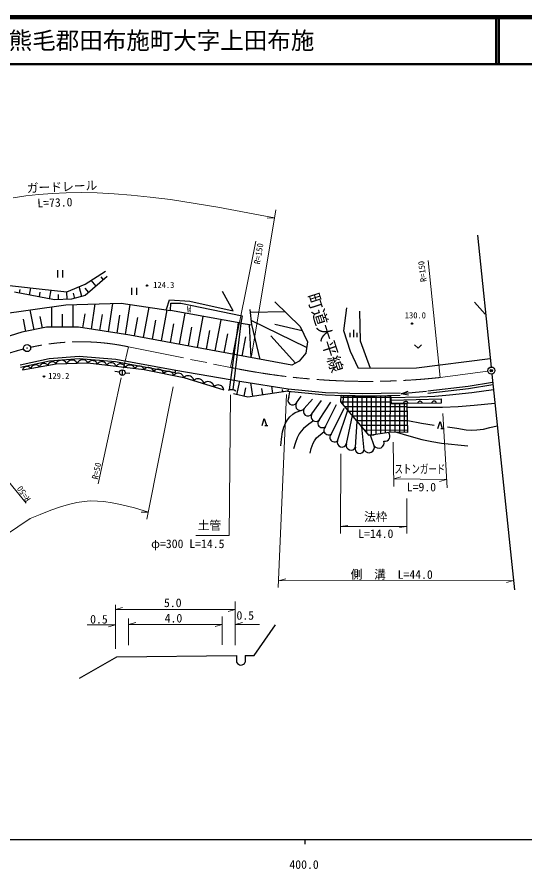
# Model space of a CAD drawing. Units: millimetres, scale not verified. Extents: x 40000 to 680000, y 20000 to 380000.
# Drawn here: x 406793 to 514837, y 198715 to 380000 of the extents above; entities that cross this region are included whole.
import ezdxf
from ezdxf.enums import TextEntityAlignment as Align

# ---------------------------------------------------------------- set-up
doc = ezdxf.new("R2010")
doc.units = ezdxf.units.MM
doc.header["$LTSCALE"] = 1000
doc.header["$PDMODE"] = 32
doc.header["$PDSIZE"] = 500
doc.linetypes.add('CHAIN', pattern=[18.5, 12, -1.5, 3.5, -1.5])
for name, color, linetype, lineweight in [('M-BGD', 7, 'Continuous', 25), ('M-BMK', 2, 'CHAIN', 13), ('M-BMK-OTRS', 5, 'Continuous', 25), ('M-BMK-SRVR', 3, 'Continuous', 25), ('M-STR-HTXT', 7, 'Continuous', 13), ('M-TTL', 2, 'Continuous', 140), ('M-TTL-BAND', 7, 'Continuous', 25), ('M-TTL-LINE', 7, 'Continuous', 50)]:
    doc.layers.add(name, color=color, linetype=linetype, lineweight=lineweight)
for name, color, linetype in [('M-BMK-HTXT', 7, 'Continuous'), ('M-OTRS', 6, 'Continuous'), ('M-TTL-TXT', 7, 'Continuous')]:
    doc.layers.add(name, color=color, linetype=linetype)
doc.styles.add('ＭＳ ゴシック', font='')
doc.styles.get('ＭＳ ゴシック').set_extended_font_data('MS Gothic')

msp = doc.modelspace()

# ---------------------------------------------------------------- hatches: boundary and pattern name
at = {"layer": 'M-BGD'}
h = msp.add_hatch(dxfattribs=at)
h.set_pattern_fill('USER', color=256, style=0, pattern_type=2)
h.set_pattern_definition([(359.94395, (-858716, -638560), (0.97825, 999.9995), []), (89.94395, (-858716, -638560), (-999.9995, 0.97825), [])])
h.paths.add_polyline_path([(489846, 291613), (486342, 291641), (481665, 290978), (475645, 298126), (475711, 299511), (481664, 299389), (486234, 299460), (486411, 297746), (489705, 297729)])

# ---------------------------------------------------------------- linework, layer by layer
for p, q in [((415417, 326110), (415417, 324610)), ((416557, 324610), (416557, 326110)), ((425989, 324765), (421281, 320714)), ((421303, 323191), (425594, 325931)), ((425205, 324090), (424674, 324706)), ((401937, 323195), (411531, 322180)), ((417370, 321523), (421303, 323191)), ((423635, 322739), (422558, 323992)), ((414726, 319821), (406227, 321466)), ((407289, 321260), (407443, 322056)), ((409414, 320849), (409705, 322353)), ((411531, 322180), (417370, 321523)), ((411539, 320438), (411734, 321447)), ((413664, 320027), (414023, 321886)), ((415635, 319851), (415598, 320971)), ((417452, 319910), (417399, 321535)), ((419091, 320133), (418788, 321276)), ((420551, 320520), (419991, 322634)), ((422066, 321389), (421262, 322323)), ((431129, 322382), (431128, 320882)), ((432268, 320882), (432269, 322382)), ((452780, 317468), (450492, 321568)), ((418361, 319940), (414726, 319821)), ((417178, 318761), (428968, 319103)), ((421281, 320714), (418361, 319940)), ((428968, 319103), (439453, 317573)), ((438574, 317853), (439242, 319807)), ((439242, 319807), (443532, 319520)), ((439453, 317573), (439530, 319137)), ((439530, 319137), (441627, 319136)), ((441627, 319136), (454708, 316388)), ((443532, 319520), (452780, 317468)), ((461600, 319384), (467024, 314137)), ((504114, 319356), (506378, 316793)), ((397436, 315983), (417178, 318761)), ((410434, 313460), (409569, 317691)), ((414195, 313994), (414200, 318342)), ((418751, 313989), (418756, 318807)), ((422616, 313570), (423440, 318943)), ((426252, 313013), (427178, 319051)), ((429888, 312456), (430865, 318827)), ((433667, 311783), (434868, 318242)), ((437493, 311071), (438722, 317680)), ((454402, 314824), (439453, 317573)), ((456728, 314519), (456348, 317760)), ((463747, 317261), (456421, 317139)), ((476336, 313227), (476933, 318115)), ((479653, 317378), (479747, 311086)), ((408685, 313102), (408153, 315706)), ((412182, 313817), (411677, 316291)), ((416473, 313992), (416476, 316794)), ((420798, 313849), (421262, 316873)), ((424434, 313291), (424959, 316715)), ((428070, 312734), (428655, 316550)), ((431754, 312139), (432478, 316034)), ((435580, 311427), (436333, 315475)), ((441320, 310359), (442555, 317003)), ((445146, 309648), (446383, 316299)), ((448972, 308936), (450211, 315595)), ((454708, 316388), (454402, 314824)), ((413057, 313996), (407811, 312924)), ((419889, 313988), (413057, 313996)), ((430797, 312316), (419889, 313988)), ((439406, 310715), (440147, 314699)), ((443233, 310003), (443974, 313992)), ((451974, 300642), (453927, 314911)), ((454402, 314824), (452685, 300683)), ((452798, 308224), (454038, 314891)), ((454402, 314824), (456728, 314519)), ((456625, 307513), (456269, 314579)), ((468394, 309666), (456621, 315432)), ((458538, 307157), (456723, 314561)), ((461660, 314639), (467423, 313291)), ((467024, 314137), (468573, 310858)), ((407811, 312924), (401612, 310971)), ((465234, 305911), (430797, 312316)), ((447059, 309292), (447802, 313285)), ((450885, 308580), (451629, 312578)), ((454711, 307868), (455465, 311919)), ((466009, 306358), (460766, 312197)), ((477706, 308816), (476336, 313227)), ((477603, 312810), (477603, 311910)), ((478353, 313410), (478353, 311910)), ((479103, 312809), (479103, 311909)), ((468573, 310858), (468215, 308474)), ((479747, 311086), (481939, 305317)), ((491349, 310276), (492099, 309555)), ((492099, 309555), (492849, 310275)), ((468215, 308474), (466784, 306805)), ((479434, 305239), (477706, 308816)), ((407427, 305988), (413607, 307322)), ((407532, 305499), (413680, 306826)), ((413607, 307322), (420016, 307817)), ((413804, 306500), (413611, 306354)), ((413680, 306826), (420016, 307315)), ((414009, 306575), (413804, 306500)), ((414222, 306614), (414009, 306575)), ((414441, 306618), (414222, 306614)), ((414673, 306552), (414441, 306618)), ((414834, 306472), (414673, 306552)), ((414960, 306386), (414834, 306472)), ((415099, 306228), (414960, 306386)), ((415203, 306461), (415071, 306228)), ((415099, 306228), (421869, 306418)), ((415337, 306603), (415203, 306461)), ((415517, 306746), (415337, 306603)), ((415789, 306892), (415517, 306746)), ((416064, 306946), (415789, 306892)), ((416339, 306953), (416064, 306946)), ((416617, 306915), (416339, 306953)), ((416896, 306785), (416617, 306915)), ((417084, 306652), (416896, 306785)), ((417226, 306518), (417084, 306652)), ((417370, 306292), (417226, 306518)), ((417496, 306515), (417370, 306292)), ((417624, 306651), (417496, 306515)), ((417797, 306788), (417624, 306651)), ((418057, 306927), (417797, 306788)), ((418319, 306979), (418057, 306927)), ((418583, 306986), (418319, 306979)), ((418848, 306949), (418583, 306986)), ((419116, 306825), (418848, 306949)), ((419296, 306698), (419116, 306825)), ((419431, 306570), (419296, 306698)), ((419569, 306353), (419431, 306570)), ((419701, 306587), (419569, 306353)), ((419835, 306729), (419701, 306587)), ((420015, 306872), (419835, 306729)), ((420287, 307018), (420015, 306872)), ((420016, 307817), (427796, 307214)), ((420016, 307315), (427731, 306718)), ((420562, 307071), (420287, 307018)), ((420838, 307079), (420562, 307071)), ((421115, 307041), (420838, 307079)), ((421395, 306911), (421115, 307041)), ((421582, 306778), (421395, 306911)), ((421724, 306644), (421582, 306778)), ((421869, 306418), (421724, 306644)), ((421869, 306418), (433810, 304985)), ((422038, 306599), (421895, 306414)), ((422171, 306704), (422038, 306599)), ((422345, 306804), (422171, 306704)), ((422597, 306894), (422345, 306804)), ((422840, 306905), (422597, 306894)), ((423079, 306877), (422840, 306905)), ((423312, 306808), (423079, 306877)), ((423536, 306661), (423312, 306808)), ((423681, 306523), (423536, 306661)), ((423786, 306389), (423681, 306523)), ((423881, 306176), (423786, 306389)), ((424157, 306465), (424024, 306360)), ((424330, 306565), (424157, 306465)), ((424583, 306656), (424330, 306565)), ((424826, 306667), (424583, 306656)), ((425064, 306639), (424826, 306667)), ((425298, 306570), (425064, 306639)), ((425522, 306422), (425298, 306570)), ((425666, 306284), (425522, 306422)), ((426569, 306418), (426316, 306327)), ((426812, 306429), (426569, 306418)), ((427050, 306400), (426812, 306429)), ((427284, 306332), (427050, 306400)), ((427731, 306718), (440459, 304360)), ((427796, 307214), (440550, 304852)), ((466784, 306805), (465234, 305911)), ((507443, 307271), (491773, 305296)), ((407996, 305087), (407923, 304890)), ((407948, 304895), (415099, 306228)), ((408082, 305213), (407996, 305087)), ((408204, 305346), (408082, 305213)), ((408397, 305491), (408204, 305346)), ((408602, 305566), (408397, 305491)), ((408815, 305606), (408602, 305566)), ((409034, 305610), (408815, 305606)), ((409266, 305544), (409034, 305610)), ((409427, 305464), (409266, 305544)), ((409553, 305377), (409427, 305464)), ((409692, 305220), (409553, 305377)), ((409770, 305428), (409692, 305220)), ((409861, 305561), (409770, 305428)), ((409989, 305701), (409861, 305561)), ((410193, 305855), (409989, 305701)), ((410410, 305934), (410193, 305855)), ((410634, 305976), (410410, 305934)), ((410865, 305980), (410634, 305976)), ((411110, 305910), (410865, 305980)), ((411280, 305826), (411110, 305910)), ((411413, 305734), (411280, 305826)), ((411560, 305569), (411413, 305734)), ((411633, 305765), (411560, 305569)), ((411720, 305891), (411633, 305765)), ((411842, 306024), (411720, 305891)), ((412034, 306170), (411842, 306024)), ((412240, 306245), (412034, 306170)), ((412452, 306284), (412240, 306245)), ((412671, 306288), (412452, 306284)), ((412903, 306222), (412671, 306288)), ((413065, 306142), (412903, 306222)), ((413191, 306056), (413065, 306142)), ((413330, 305898), (413191, 306056)), ((413403, 306095), (413330, 305898)), ((413489, 306221), (413403, 306095)), ((413611, 306354), (413489, 306221)), ((424024, 306360), (423881, 306176)), ((425771, 306151), (425666, 306284)), ((425867, 305938), (425771, 306151)), ((426010, 306122), (425867, 305938)), ((426143, 306227), (426010, 306122)), ((426316, 306327), (426143, 306227)), ((427508, 306184), (427284, 306332)), ((427652, 306046), (427508, 306184)), ((428583, 304419), (427593, 304561)), ((427757, 305913), (427652, 306046)), ((427852, 305700), (427757, 305913)), ((427995, 305884), (427852, 305700)), ((428129, 305989), (427995, 305884)), ((428302, 306089), (428129, 305989)), ((428555, 306179), (428302, 306089)), ((428798, 306191), (428555, 306179)), ((429036, 306162), (428798, 306191)), ((429269, 306094), (429036, 306162)), ((429177, 304934), (429177, 303734)), ((429493, 305946), (429269, 306094)), ((429638, 305808), (429493, 305946)), ((429743, 305674), (429638, 305808)), ((429838, 305461), (429743, 305674)), ((429981, 305646), (429838, 305461)), ((430115, 305751), (429981, 305646)), ((430288, 305851), (430115, 305751)), ((430540, 305941), (430288, 305851)), ((430783, 305952), (430540, 305941)), ((431022, 305924), (430783, 305952)), ((431255, 305855), (431022, 305924)), ((431479, 305708), (431255, 305855)), ((431624, 305570), (431479, 305708)), ((431729, 305436), (431624, 305570)), ((431824, 305223), (431729, 305436)), ((431967, 305407), (431824, 305223)), ((432100, 305512), (431967, 305407)), ((432273, 305612), (432100, 305512)), ((432526, 305703), (432273, 305612)), ((432769, 305714), (432526, 305703)), ((433007, 305685), (432769, 305714)), ((433241, 305617), (433007, 305685)), ((433465, 305469), (433241, 305617)), ((433609, 305331), (433465, 305469)), ((433714, 305198), (433609, 305331)), ((433810, 304985), (433714, 305198)), ((433810, 304985), (442247, 303315)), ((433975, 305166), (433811, 304985)), ((434123, 305265), (433975, 305166)), ((434312, 305356), (434123, 305265)), ((434584, 305431), (434312, 305356)), ((434840, 305423), (434584, 305431)), ((435087, 305374), (434840, 305423)), ((435326, 305284), (435087, 305374)), ((435549, 305112), (435326, 305284)), ((435689, 304955), (435549, 305112)), ((435788, 304807), (435689, 304955)), ((435871, 304577), (435788, 304807)), ((436043, 304767), (435871, 304577)), ((436198, 304871), (436043, 304767)), ((436396, 304966), (436198, 304871)), ((436681, 305044), (436396, 304966)), ((436949, 305036), (436681, 305044)), ((437208, 304985), (436949, 305036)), ((437458, 304891), (437208, 304985)), ((437691, 304710), (437458, 304891)), ((437838, 304546), (437691, 304710)), ((438802, 304596), (438531, 304521)), ((439058, 304588), (438802, 304596)), ((439305, 304539), (439058, 304588)), ((440459, 304360), (440550, 304852)), ((440550, 304852), (454628, 302467)), ((491773, 305296), (479434, 305239)), ((429776, 304300), (430774, 304245)), ((437942, 304391), (437838, 304546)), ((438029, 304150), (437942, 304391)), ((438193, 304331), (438029, 304150)), ((438341, 304430), (438193, 304331)), ((438531, 304521), (438341, 304430)), ((439544, 304449), (439305, 304539)), ((439767, 304277), (439544, 304449)), ((439907, 304120), (439767, 304277)), ((440006, 303972), (439907, 304120)), ((440089, 303742), (440006, 303972)), ((440261, 303932), (440089, 303742)), ((440416, 304036), (440261, 303932)), ((440615, 304131), (440416, 304036)), ((440899, 304209), (440615, 304131)), ((441167, 304201), (440899, 304209)), ((441426, 304150), (441167, 304201)), ((441676, 304056), (441426, 304150)), ((441909, 303875), (441676, 304056)), ((442056, 303711), (441909, 303875)), ((442160, 303556), (442056, 303711)), ((442247, 303315), (442160, 303556)), ((442247, 303315), (450804, 300696)), ((442484, 303472), (442294, 303300)), ((442649, 303560), (442484, 303472)), ((442856, 303634), (442649, 303560)), ((443147, 303683), (442856, 303634)), ((443413, 303648), (443147, 303683)), ((443665, 303571), (443413, 303648)), ((443905, 303452), (443665, 303571)), ((444118, 303248), (443905, 303452)), ((444248, 303070), (444118, 303248)), ((444336, 302906), (444248, 303070)), ((444398, 302657), (444336, 302906)), ((444588, 302828), (444398, 302657)), ((444753, 302916), (444588, 302828)), ((444960, 302991), (444753, 302916)), ((445251, 303040), (444960, 302991)), ((445516, 303005), (445251, 303040)), ((445769, 302927), (445516, 303005)), ((446008, 302808), (445769, 302927)), ((446222, 302605), (446008, 302808)), ((446352, 302427), (446222, 302605)), ((446439, 302262), (446352, 302427)), ((446501, 302013), (446439, 302262)), ((446701, 302193), (446501, 302013)), ((446873, 302284), (446701, 302193)), ((447089, 302362), (446873, 302284)), ((447393, 302413), (447089, 302362)), ((447671, 302377), (447393, 302413)), ((447935, 302296), (447671, 302377)), ((448185, 302171), (447935, 302296)), ((448409, 301958), (448185, 302171)), ((448544, 301773), (448409, 301958)), ((448636, 301600), (448544, 301773)), ((448701, 301340), (448636, 301600)), ((448891, 301512), (448701, 301340)), ((449056, 301599), (448891, 301512)), ((449263, 301674), (449056, 301599)), ((449554, 301723), (449263, 301674)), ((449819, 301688), (449554, 301723)), ((450072, 301611), (449819, 301688)), ((450311, 301491), (450072, 301611)), ((450525, 301288), (450311, 301491)), ((450655, 301110), (450525, 301288)), ((450742, 300945), (450655, 301110)), ((450804, 300696), (450742, 300945)), ((453574, 299636), (454212, 302549)), ((454628, 302467), (464451, 300891)), ((455100, 299302), (455493, 301100)), ((456930, 299292), (456504, 302178)), ((461199, 299921), (460973, 301454)), ((494149, 300459), (502728, 301426)), ((502728, 301426), (507962, 302271)), ((502795, 300931), (508014, 301773)), ((455862, 299135), (452812, 299803)), ((464401, 300393), (455862, 299135)), ((459064, 299607), (458869, 300932)), ((463333, 300236), (463258, 300750)), ((464451, 300891), (464401, 300393)), ((464401, 300393), (472400, 299588)), ((464451, 300891), (472432, 300087)), ((464598, 299052), (464808, 300151)), ((466233, 297880), (467249, 299350)), ((472400, 299588), (480213, 299357)), ((472432, 300087), (480215, 299857)), ((480213, 299357), (488323, 299541)), ((480215, 299857), (488312, 300041)), ((488521, 299831), (489980, 300378)), ((493916, 300294), (488521, 299831)), ((490052, 299541), (488521, 299831)), ((494205, 299962), (502795, 300931)), ((467868, 296708), (469613, 298701)), ((469503, 295536), (471558, 298433)), ((471138, 294365), (473541, 298052)), ((472415, 292852), (474723, 297517)), ((486345, 298452), (497022, 298788)), ((497022, 297866), (486411, 297773)), ((489029, 297916), (488990, 297796)), ((489088, 298017), (489029, 297916)), ((489187, 298118), (489088, 298017)), ((489286, 298178), (489187, 298118)), ((489406, 298219), (489286, 298178)), ((489566, 298221), (489406, 298219)), ((489686, 298182), (489566, 298221)), ((489787, 298123), (489686, 298182)), ((489888, 298024), (489787, 298123)), ((489949, 297924), (489888, 298024)), ((489990, 297805), (489949, 297924)), ((492042, 297942), (492003, 297822)), ((492101, 298043), (492042, 297942)), ((492200, 298144), (492101, 298043)), ((492299, 298205), (492200, 298144)), ((492419, 298246), (492299, 298205)), ((492579, 298247), (492419, 298246)), ((492699, 298208), (492579, 298247)), ((492800, 298149), (492699, 298208)), ((492901, 298050), (492800, 298149)), ((492962, 297950), (492901, 298050)), ((493003, 297831), (492962, 297950)), ((495055, 297969), (495016, 297848)), ((495114, 298069), (495055, 297969)), ((495213, 298170), (495114, 298069)), ((495312, 298231), (495213, 298170)), ((495432, 298272), (495312, 298231)), ((495592, 298273), (495432, 298272)), ((495712, 298235), (495592, 298273)), ((495813, 298175), (495712, 298235)), ((495914, 298076), (495813, 298175)), ((495975, 297977), (495914, 298076)), ((496016, 297857), (495975, 297977)), ((497022, 298788), (497022, 297866)), ((473693, 291339), (476363, 296754)), ((474970, 289826), (477159, 296329)), ((458924, 293081), (459374, 294581)), ((459374, 294581), (459824, 293081)), ((476865, 289159), (478124, 295183)), ((478761, 288491), (479152, 293963)), ((496320, 292420), (496770, 293920)), ((496770, 293920), (497220, 292420)), ((459524, 293081), (460124, 293081)), ((480656, 287824), (480133, 292797)), ((496920, 292420), (497520, 292419)), ((482752, 288788), (481996, 291025)), ((457228, 244173), (461806, 250655)), ((420097, 239330), (428011, 243857)), ((428011, 243857), (453509, 244174)), ((453509, 244174), (453509, 242696)), ((455321, 244173), (457228, 244173)), ((455321, 244173), (455321, 242695))]:
    msp.add_line(p, q, dxfattribs=at)
msp.add_lwpolyline([(489846, 291613), (486342, 291641), (481665, 290978), (475645, 298126), (475711, 299511), (481664, 299389), (486234, 299460), (486411, 297746), (489705, 297729)], close=True, dxfattribs=at)
for points in [[(508133, 300648), (503569, 300038), (498799, 299505), (495652, 299263), (492456, 299120), (486287, 298993)], [(489721, 297018), (497286, 297014), (500612, 297156), (504002, 297402), (508432, 297809)], [(462911, 288746), (463031, 290152), (463280, 291734), (463552, 292698), (463924, 293579), (464340, 294290), (464845, 294932), (465438, 295475), (465984, 295820), (467393, 296352)], [(469862, 294062), (468844, 293364), (467757, 292477), (467227, 291902), (466819, 291313), (466377, 290433), (466027, 289485), (465618, 288097)], [(489787, 294171), (489945, 294133), (492801, 293567), (495505, 293136)], [(498356, 292771), (500330, 292506), (502309, 292181), (503495, 292102), (504628, 292140), (506005, 292331), (507379, 292633), (508933, 293043)], [(469127, 287181), (469370, 288184), (469763, 289321), (470037, 289838), (470481, 290424), (472109, 291800)], [(487513, 291632), (489612, 291004), (492900, 290129), (495045, 289664), (497090, 289326), (502702, 288787)]]:
    msp.add_lwpolyline(points, dxfattribs=at)
for centre, radius in [((434464, 322859), 150), ((434464, 322859), 90), ((434464, 322859), 30), ((490828, 314767), 150), ((490828, 314767), 90), ((490828, 314767), 30), ((429177, 304334), 600), ((412531, 303519), 150), ((412531, 303519), 90), ((412531, 303519), 30)]:
    msp.add_circle(centre, radius, dxfattribs=at)
for centre, radius, start, end in [((452413, 299206), 1502, 51.60587, 118.95378), ((465419, 298471), 1006, 144.70235, 324.03604), ((467054, 297299), 1006, 144.70235, 324.03604), ((468689, 296127), 1006, 144.70235, 324.03604), ((470324, 294955), 1006, 144.70235, 324.03604), ((471777, 293608), 990, 130.17314, 310.17316), ((473054, 292095), 990, 130.17314, 310.17316), ((474331, 290583), 990, 130.17314, 310.17316), ((485090, 290766), 1043, 256.49731, 49.54647), ((475919, 289497), 1005, 160.8741, 340.32413), ((477815, 288829), 1005, 160.8741, 340.32413), ((479710, 288162), 1005, 160.8741, 340.32413), ((481635, 288455), 1165, 212.8468, 16.56446), ((483730, 289419), 1165, 212.8468, 16.56446), ((454415, 243089), 988, 203.4799, 336.49547)]:
    msp.add_arc(centre, radius, start, end, dxfattribs=at)
at = {"layer": 'M-BMK'}
for p, q in [((430467, 309826), (452225, 305434)), ((496783, 303293), (506956, 304671))]:
    msp.add_line(p, q, dxfattribs=at)
for centre, radius, start, end in [((420320, 262427), 48473, 77.9171, 102.69447), ((419950, 262848), 47978, 104.16457, 129.47578), ((481355, 446944), 144478, 258.36807, 276.12972)]:
    msp.add_arc(centre, radius, start, end, dxfattribs=at)
at = {"layer": 'M-BMK-OTRS'}
for p, q in [((504757, 333559), (507623, 305518)), ((507777, 304026), (512612, 258101))]:
    msp.add_line(p, q, dxfattribs=at)
at = {"layer": 'M-BMK-SRVR'}
for centre, radius in [((408938, 309545), 750), ((408938, 309545), 30), ((507699, 304772), 750), ((507699, 304772), 30)]:
    msp.add_circle(centre, radius, dxfattribs=at)
at = {"layer": 'M-OTRS'}
msp.add_point((507682, 304769), dxfattribs=at)
msp.add_point((507682, 304769), dxfattribs=at)
at = {"layer": 'M-STR-HTXT'}
for p, q in [((461811, 339000), (456675, 307806)), ((461529, 337288), (459975, 337192)), ((452225, 305434), (457591, 332287)), ((494248, 328192), (496783, 303293)), ((429429, 305249), (430467, 309826)), ((424076, 280660), (428970, 303204)), ((440026, 301298), (434434, 273135)), ((389448, 299882), (408740, 276581)), ((452214, 299636), (451891, 269639)), ((464117, 299664), (462363, 258581)), ((497361, 295668), (498279, 279782)), ((486768, 289502), (486955, 280088)), ((475635, 287074), (475618, 270094)), ((486922, 281719), (488427, 282123)), ((486922, 281719), (498174, 281602)), ((498174, 281602), (496674, 281182)), ((489685, 277533), (489678, 270080)), ((434735, 274652), (433177, 274640)), ((475624, 271608), (477124, 271793)), ((475624, 271608), (489684, 271579)), ((489672, 271579), (488172, 271395)), ((444797, 269641), (451891, 269639)), ((462438, 260061), (463943, 260465)), ((462438, 260061), (512404, 260069)), ((512404, 260069), (510904, 259649)), ((427718, 254894), (427716, 245551)), ((427718, 253941), (429218, 254360)), ((427718, 253941), (453222, 253935)), ((453222, 253935), (451722, 253516)), ((453223, 255604), (453221, 246308)), ((430529, 246313), (430530, 252033)), ((450457, 252410), (450456, 246404)), ((427718, 250653), (421718, 250654)), ((427718, 250653), (426217, 250233)), ((430530, 250746), (432030, 251166)), ((430530, 250746), (450457, 250742)), ((450457, 250742), (448957, 250322)), ((453222, 250741), (454722, 251161)), ((453222, 250741), (458383, 250740))]:
    msp.add_line(p, q, dxfattribs=at)
for points in [[(405998, 341516), (408683, 341931), (411390, 342248), (414313, 342483), (417258, 342618), (420423, 342658), (423809, 342592), (427419, 342411), (431053, 342126), (435113, 341701), (439401, 341148), (449476, 339537), (459610, 337655), (461529, 337288)], [(434735, 274652), (431768, 275531), (428806, 276296), (427035, 276654), (425269, 276905), (423901, 277011), (422343, 277021), (421073, 276930), (419528, 276703), (417988, 276365), (416262, 275874), (413969, 275075), (411681, 274166), (409589, 273286)], [(409589, 273286), (401454, 267834), (393358, 262324), (385337, 256699), (377431, 250901), (369677, 244871), (362055, 238700), (360279, 237413), (358575, 236300), (356684, 235207), (354737, 234207), (352377, 233123), (349779, 232049), (343958, 229881)]]:
    msp.add_lwpolyline(points, dxfattribs=at)
at = {"layer": 'M-TTL'}
msp.add_line((680000, 380000), (40000, 380000), dxfattribs=at)
at = {"layer": 'M-TTL-BAND'}
for p, q in [((40000, 205000), (579000, 205000)), ((468000, 205000), (468000, 204000))]:
    msp.add_line(p, q, dxfattribs=at)
at = {"layer": 'M-TTL-LINE'}
for p, q in [((508747, 380000), (508747, 370000)), ((509247, 380000), (509247, 370000)), ((40000, 370000), (680000, 370000))]:
    msp.add_line(p, q, dxfattribs=at)

# ---------------------------------------------------------------- texts
at = {"layer": 'M-BGD', "style": 'ＭＳ ゴシック'}
for s, p in [('124.3', (435764, 321936)), ('W', (442944, 316778)), ('130.0', (489281, 315469)), ('129.2', (413429, 302582))]:
    msp.add_text(s, height=1320, rotation=359.988, dxfattribs=at).set_placement(p, align=Align.BOTTOM_LEFT)
at = {"layer": 'M-BMK-HTXT', "style": 'ＭＳ ゴシック'}
msp.add_text('町道大平線', height=2566, rotation=287.888, dxfattribs=at).set_placement((467679, 320526), align=Align.BOTTOM_LEFT)
at = {"layer": 'M-STR-HTXT', "style": 'ＭＳ ゴシック'}
for s, height, rotation, p in [('ガードレール', 1833, 2.388, (408922, 342097)), ('L=73.0', 1833, 1.988, (411154, 338931)), ('R=150', 1320, 80.088, (458835, 327247)), ('R=150', 1320, 97.188, (494322, 323765)), ('R=50', 1320, 77.388, (424339, 281429)), ('R=50', 1320, 124.688, (410113, 277661)), ('L=9.0', 1833, 359.988, (489692, 278516)), ('法枠', 1833, 359.988, (480615, 272184)), ('土管', 1833, 359.988, (445237, 270355)), ('L=14.0', 1833, 359.988, (479365, 268597)), ('φ=300 L=14.5', 1833, 359.988, (435305, 266449)), ('側\u3000溝\u3000L=44.0', 1833, 359.988, (477747, 259913)), ('5.0', 1833, 359.988, (438052, 253888)), ('0.5', 1833, 359.988, (422335, 250391)), ('4.0', 1833, 359.988, (438200, 250611)), ('0.5', 1833, 359.988, (453470, 251203))]:
    msp.add_text(s, height=height, rotation=rotation, dxfattribs=at).set_placement(p, align=Align.BOTTOM_LEFT)
at = {"layer": 'M-STR-HTXT', "style": 'ＭＳ ゴシック', "width": 0.7}
msp.add_text('ストンガード', height=1833, rotation=359.988, dxfattribs=at).set_placement((487092, 282350), align=Align.BOTTOM_LEFT)
at = {"layer": 'M-TTL-BAND', "style": 'ＭＳ ゴシック'}
msp.add_text('400.0', height=1833, dxfattribs=at).set_placement((467844, 198195), align=Align.BOTTOM_CENTER)
at = {"layer": 'M-TTL-TXT', "style": 'ＭＳ ゴシック'}
msp.add_text('熊毛郡田布施町大字上田布施', height=3666, dxfattribs=at).set_placement((405024, 375000), align=Align.MIDDLE_LEFT)

doc.saveas('drawing.dxf')
